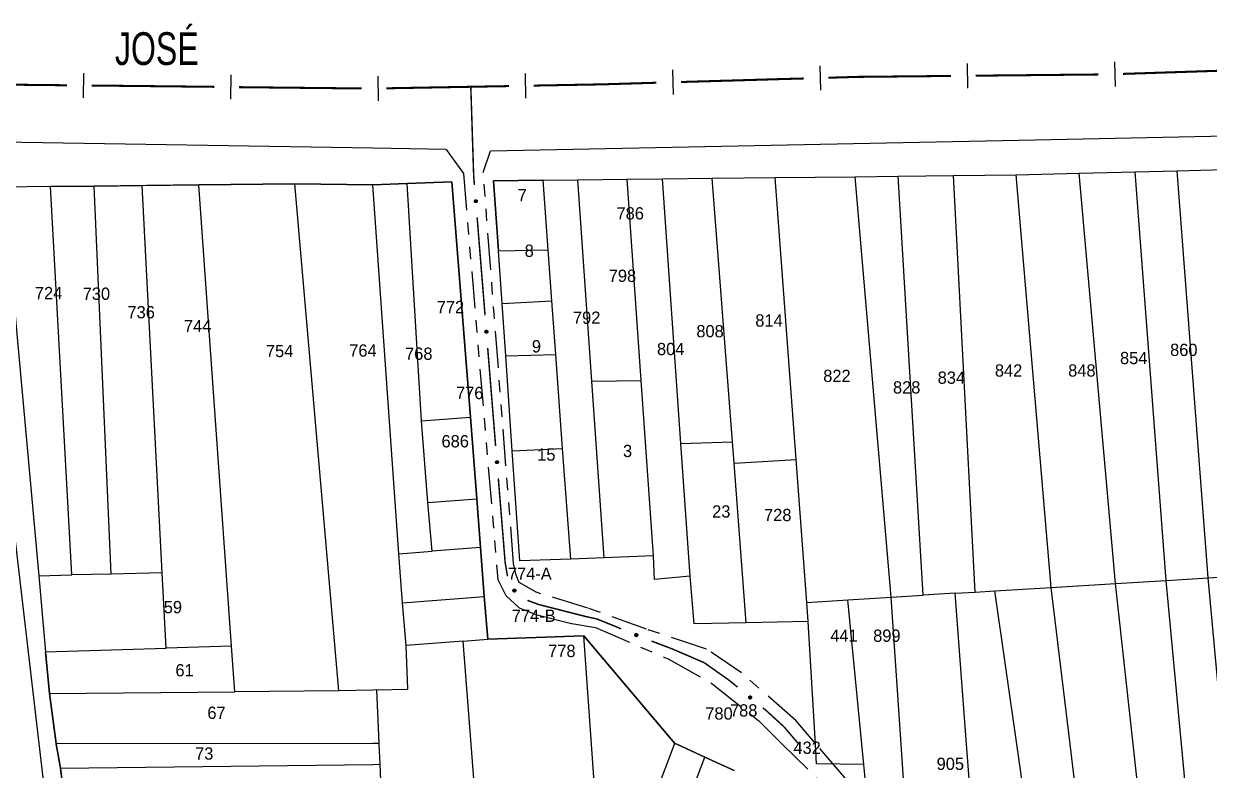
# Model space of a CAD drawing. Extents: x 203851 to 204958, y 4839055 to 4839989.
# Drawn here: x 204594.2 to 204739, y 4839894.2 to 4839985.5 of the extents above; entities that cross this region are included whole.
import ezdxf
from ezdxf.enums import TextEntityAlignment as Align

# ---------------------------------------------------------------- set-up
doc = ezdxf.new("R2010")
doc.units = 0
doc.header["$LTSCALE"] = 1.5
doc.header["$MEASUREMENT"] = 0
doc.linetypes.add('TRACO_25', pattern=[8, 3, -1, 1, -1, 1, -1])
for name, color, linetype in [('CD_MALHA_LOTES', 7, 'CONTINUOUS'), ('LM-LIM-SETORES-BAIRROS', 250, 'CONTINUOUS'), ('RU-QUADRA', 210, 'CONTINUOUS'), ('SV-EIXO-RUA-N-PAV', 6, 'CONTINUOUS'), ('SV-RUA-NAO-PAV', 7, 'CONTINUOUS'), ('SV-RUA-PAVIM', 7, 'CONTINUOUS'), ('SV-TXT-RUA-PAV', 7, 'CONTINUOUS'), ('Th_NmrPort', 1, 'CONTINUOUS')]:
    doc.layers.add(name, color=color, linetype=linetype)
doc.styles.add('ARIAL', font='ARIAL.SHX')

msp = doc.modelspace()

# ---------------------------------------------------------------- linework, layer by layer
at = {"layer": 'CD_MALHA_LOTES', "linetype": 'Continuous', "flags": 128}
for points in [[(204661.89, 4839966.4), (204667.9, 4839966.47)], [(204667.9, 4839966.47), (204672.21, 4839966.52)], [(204669.61, 4839941.89), (204667.9, 4839966.47)], [(204672.21, 4839966.52), (204678.28, 4839966.58)], [(204674.46, 4839934.19), (204672.21, 4839966.52)], [(204678.28, 4839966.58), (204685.98, 4839966.67)], [(204680.75, 4839934.39), (204678.28, 4839966.58)], [(204685.98, 4839966.67), (204695.75, 4839966.78)], [(204688.55, 4839932.23), (204685.98, 4839966.67)], [(204695.75, 4839966.78), (204700.99, 4839966.84)], [(204700.14, 4839915.41), (204695.75, 4839966.78)], [(204700.99, 4839966.84), (204707.76, 4839966.92)], [(204704.07, 4839915.63), (204700.99, 4839966.84)], [(204707.76, 4839966.92), (204715.42, 4839967.01)], [(204710.42, 4839916.02), (204707.76, 4839966.92)], [(204715.42, 4839967.01), (204723.11, 4839967.2)], [(204719.71, 4839916.59), (204715.42, 4839967.01)], [(204723.11, 4839967.2), (204729.95, 4839967.37)], [(204727.56, 4839917.08), (204723.11, 4839967.2)], [(204729.95, 4839967.37), (204735.09, 4839967.5)], [(204733.75, 4839917.45), (204729.95, 4839967.37)], [(204735.09, 4839967.5), (204740.88, 4839967.65)], [(204738.88, 4839917.77), (204735.09, 4839967.5)], [(204597.45, 4839965.57), (204591.71, 4839965.5), (204596.02, 4839918.01)], [(204597.45, 4839965.57), (204602.79, 4839965.63)], [(204600.07, 4839918.11), (204597.45, 4839965.57)], [(204602.79, 4839965.63), (204608.65, 4839965.69)], [(204604.87, 4839918.22), (204602.79, 4839965.63)], [(204608.65, 4839965.69), (204615.57, 4839965.77)], [(204611.1, 4839918.36), (204608.65, 4839965.69)], [(204615.57, 4839965.77), (204627.3, 4839965.9)], [(204619.56, 4839909.42), (204615.57, 4839965.77)], [(204632.66, 4839903.96), (204627.3, 4839965.9)], [(204627.3, 4839965.9), (204636.83, 4839965.8)], [(204636.83, 4839965.8), (204636.84, 4839965.8)], [(204636.84, 4839965.8), (204641.01, 4839965.94)], [(204640.01, 4839920.7), (204636.84, 4839965.8)], [(204641.01, 4839965.94), (204646.48, 4839966.14)], [(204642.79, 4839936.95), (204641.01, 4839965.94)], [(204646.48, 4839966.14), (204648.77, 4839937.4)], [(204657.64, 4839966.35), (204651.59, 4839966.28)], [(204651.59, 4839966.28), (204652.18, 4839957.72)], [(204657.64, 4839966.35), (204661.89, 4839966.4)], [(204658.25, 4839957.85), (204657.64, 4839966.35)], [(204663.59, 4839941.78), (204661.89, 4839966.4)], [(204652.18, 4839957.72), (204658.25, 4839957.85)], [(204658.71, 4839951.62), (204658.25, 4839957.85)], [(204652.62, 4839951.27), (204652.18, 4839957.72)], [(204652.62, 4839951.27), (204658.71, 4839951.62)], [(204653.06, 4839944.87), (204652.62, 4839951.27)], [(204659.19, 4839945.07), (204658.71, 4839951.62)], [(204653.06, 4839944.87), (204659.19, 4839945.07)], [(204653.86, 4839933.27), (204653.06, 4839944.87)], [(204660.02, 4839933.58), (204659.19, 4839945.07)], [(204663.59, 4839941.78), (204669.61, 4839941.89)], [(204671.1, 4839920.43), (204669.61, 4839941.89)], [(204665.08, 4839920.2), (204663.59, 4839941.78)], [(204642.79, 4839936.95), (204648.77, 4839937.4)], [(204643.53, 4839926.98), (204642.79, 4839936.95)], [(204648.77, 4839937.4), (204649.52, 4839927.43)], [(204653.86, 4839933.27), (204660.02, 4839933.58)], [(204654.78, 4839919.83), (204653.86, 4839933.27)], [(204661.01, 4839920.05), (204660.02, 4839933.58)], [(204674.46, 4839934.19), (204680.75, 4839934.39)], [(204675.59, 4839917.97), (204674.46, 4839934.19)], [(204680.95, 4839931.78), (204680.75, 4839934.39)], [(204680.95, 4839931.78), (204688.55, 4839932.23)], [(204682.44, 4839912.28), (204680.95, 4839931.78)], [(204689.86, 4839914.76), (204688.55, 4839932.23)], [(204643.53, 4839926.98), (204649.52, 4839927.43)], [(204649.52, 4839927.43), (204649.98, 4839921.45)], [(204644.06, 4839921), (204643.53, 4839926.98)], [(204640.01, 4839920.7), (204644.06, 4839921)], [(204640.47, 4839914.71), (204640.01, 4839920.7)], [(204649.98, 4839921.45), (204644.06, 4839921)], [(204649.98, 4839921.45), (204650.45, 4839915.47)], [(204665.08, 4839920.2), (204661.01, 4839920.05)], [(204671.1, 4839920.43), (204665.08, 4839920.2)], [(204671.24, 4839917.55), (204671.1, 4839920.43)], [(204661.01, 4839920.05), (204654.78, 4839919.83)], [(204596.02, 4839918.01), (204600.07, 4839918.11)], [(204596.02, 4839918.01), (204596.86, 4839908.73)], [(204604.87, 4839918.22), (204600.07, 4839918.11)], [(204611.1, 4839918.36), (204604.87, 4839918.22)], [(204611.58, 4839909.18), (204611.1, 4839918.36)], [(204675.59, 4839917.97), (204671.24, 4839917.55)], [(204676.1, 4839912.14), (204675.59, 4839917.97)], [(204727.56, 4839917.08), (204733.75, 4839917.45)], [(204733.75, 4839917.45), (204738.88, 4839917.77)], [(204735.62, 4839897.42), (204733.75, 4839917.45)], [(204738.88, 4839917.77), (204744.68, 4839918.13)], [(204740.73, 4839897.42), (204738.88, 4839917.77)], [(204707.97, 4839915.87), (204704.07, 4839915.63)], [(204707.97, 4839915.87), (204710.42, 4839916.02)], [(204709.36, 4839897.42), (204707.97, 4839915.87)], [(204710.42, 4839916.02), (204712.81, 4839916.17)], [(204712.81, 4839916.17), (204719.71, 4839916.59)], [(204715.49, 4839897.42), (204712.81, 4839916.17)], [(204719.71, 4839916.59), (204727.56, 4839917.08)], [(204722, 4839897.42), (204719.71, 4839916.59)], [(204729.72, 4839897.42), (204727.56, 4839917.08)], [(204640.47, 4839914.71), (204650.45, 4839915.47)], [(204640.89, 4839909.49), (204640.47, 4839914.71)], [(204650.45, 4839915.47), (204650.86, 4839910.25)], [(204689.86, 4839914.76), (204694.86, 4839915.07)], [(204689.99, 4839912.44), (204689.86, 4839914.76)], [(204694.86, 4839915.07), (204700.14, 4839915.41)], [(204696.57, 4839897.42), (204694.86, 4839915.07)], [(204700.14, 4839915.41), (204704.07, 4839915.63)], [(204701.36, 4839897.42), (204700.14, 4839915.41)], [(204682.44, 4839912.28), (204676.1, 4839912.14)], [(204689.99, 4839912.44), (204682.44, 4839912.28)], [(204690.89, 4839897.42), (204689.99, 4839912.44)], [(204647.87, 4839910.02), (204640.89, 4839909.49)], [(204647.87, 4839910.02), (204650.86, 4839910.25)], [(204648.84, 4839897.42), (204647.87, 4839910.02)], [(204650.86, 4839910.25), (204662.6, 4839910.69)], [(204663.54, 4839897.42), (204662.6, 4839910.69)], [(204662.6, 4839910.69), (204673.72, 4839897.53)], [(204596.86, 4839908.73), (204611.58, 4839909.18)], [(204597.32, 4839903.63), (204596.86, 4839908.73)], [(204619.56, 4839909.42), (204611.58, 4839909.18)], [(204619.96, 4839903.84), (204619.56, 4839909.42)], [(204641.12, 4839904.15), (204640.89, 4839909.49)], [(204597.32, 4839903.63), (204619.96, 4839903.84)], [(204598.14, 4839897.53), (204597.32, 4839903.63)], [(204632.66, 4839903.96), (204619.96, 4839903.84)], [(204636.83, 4839904.05), (204632.66, 4839903.96)], [(204637.34, 4839904.06), (204636.83, 4839904.05)], [(204637.34, 4839904.06), (204641.12, 4839904.15)], [(204637.61, 4839897.56), (204637.34, 4839904.06)], [(204598.14, 4839897.53), (204636.83, 4839897.56)], [(204598.16, 4839897.42), (204598.14, 4839897.53)], [(204598.66, 4839894.51), (204598.16, 4839897.42)], [(204636.83, 4839897.56), (204637.61, 4839897.56)], [(204637.62, 4839897.42), (204637.61, 4839897.56)], [(204637.72, 4839894.97), (204637.62, 4839897.42)], [(204649.66, 4839886.81), (204648.84, 4839897.42)], [(204665.11, 4839874.84), (204663.54, 4839897.42)], [(204665.11, 4839874.84), (204673.68, 4839897.42)], [(204673.68, 4839897.42), (204673.72, 4839897.53)], [(204673.72, 4839897.53), (204673.97, 4839897.42)], [(204673.97, 4839897.42), (204677.37, 4839895.86)], [(204691.03, 4839895.01), (204690.89, 4839897.42)], [(204696.81, 4839894.96), (204696.57, 4839897.42)], [(204701.99, 4839888.21), (204701.36, 4839897.42)], [(204710.44, 4839883.18), (204709.36, 4839897.42)], [(204720.68, 4839861.02), (204715.49, 4839897.42)], [(204726.32, 4839861.3), (204722, 4839897.42)], [(204733.67, 4839861.5), (204729.72, 4839897.42)], [(204738.95, 4839861.85), (204735.62, 4839897.42)], [(204669.39, 4839874.8), (204677.37, 4839895.86)], [(204677.37, 4839895.86), (204680.98, 4839894.22)], [(204598.66, 4839894.51), (204636.83, 4839894.96)], [(204599.18, 4839890.56), (204598.66, 4839894.51)], [(204636.83, 4839894.96), (204637.72, 4839894.97)], [(204637.88, 4839890.94), (204637.72, 4839894.97)], [(204696.81, 4839894.96), (204691.03, 4839895.01)], [(204697.47, 4839888.18), (204696.81, 4839894.96)]]:
    msp.add_lwpolyline(points, dxfattribs=at)
at = {"layer": 'LM-LIM-SETORES-BAIRROS'}
for points in [[(204673.42, 4839979.82), (204673.51, 4839976.82)], [(204691.42, 4839980.34), (204691.5, 4839977.34)], [(204709.44, 4839980.61), (204709.47, 4839977.61)], [(204727.41, 4839980.8), (204727.5, 4839977.8)], [(204601.49, 4839979.43), (204601.46, 4839976.43)], [(204619.49, 4839979.24), (204619.46, 4839976.24)], [(204637.45, 4839979.06), (204637.5, 4839976.06)], [(204655.44, 4839979.39), (204655.5, 4839976.39)]]:
    msp.add_lwpolyline(points, dxfattribs=at)
at = {"layer": 'LM-LIM-SETORES-BAIRROS', "const_width": 0.25}
for points in [[(204743.45, 4839979.83), (204728.45, 4839979.34)], [(204599.48, 4839977.95), (204584.48, 4839978.11)], [(204664.74, 4839978.06), (204656.47, 4839977.91)], [(204665.47, 4839978.08), (204664.74, 4839978.06)], [(204671.47, 4839978.26), (204665.47, 4839978.08)], [(204685.51, 4839978.67), (204674.47, 4839978.35)], [(204686.46, 4839978.7), (204685.51, 4839978.67)], [(204689.46, 4839978.78), (204686.46, 4839978.7)], [(204696.19, 4839978.98), (204692.46, 4839978.87)], [(204696.46, 4839978.98), (204696.19, 4839978.98)], [(204707.46, 4839979.09), (204696.46, 4839978.98)], [(204725.46, 4839979.27), (204710.46, 4839979.12)], [(204617.48, 4839977.76), (204602.48, 4839977.92)], [(204635.47, 4839977.56), (204620.48, 4839977.72)], [(204653.47, 4839977.85), (204638.47, 4839977.58)]]:
    msp.add_lwpolyline(points, dxfattribs=at)
at = {"layer": 'RU-QUADRA', "linetype": 'Continuous', "flags": 128}
for points in [[(204697.47, 4839888.18), (204696.81, 4839894.96), (204691.03, 4839895.01), (204690.89, 4839897.42), (204689.99, 4839912.44), (204682.44, 4839912.28), (204676.1, 4839912.14), (204675.59, 4839917.97), (204671.24, 4839917.55), (204671.1, 4839920.43), (204665.08, 4839920.2), (204661.01, 4839920.05), (204654.78, 4839919.83), (204653.86, 4839933.27), (204653.06, 4839944.87), (204652.62, 4839951.27), (204652.18, 4839957.72), (204651.59, 4839966.28), (204657.64, 4839966.35), (204661.89, 4839966.4), (204667.9, 4839966.47), (204672.21, 4839966.52), (204678.28, 4839966.58), (204685.98, 4839966.67), (204695.75, 4839966.78), (204700.99, 4839966.84), (204707.76, 4839966.92), (204715.42, 4839967.01), (204723.11, 4839967.2), (204729.95, 4839967.37), (204735.09, 4839967.5), (204740.88, 4839967.65)], [(204680.98, 4839894.22), (204677.37, 4839895.86), (204673.97, 4839897.42), (204673.72, 4839897.53), (204662.6, 4839910.69), (204650.86, 4839910.25), (204650.45, 4839915.47), (204649.98, 4839921.45), (204649.52, 4839927.43), (204648.77, 4839937.4), (204646.48, 4839966.14), (204641.01, 4839965.94), (204636.84, 4839965.8), (204636.83, 4839965.8), (204627.3, 4839965.9), (204615.57, 4839965.77), (204602.79, 4839965.63), (204597.45, 4839965.57), (204591.71, 4839965.5), (204596.02, 4839918.01), (204596.86, 4839908.73), (204597.32, 4839903.63), (204598.14, 4839897.53), (204598.16, 4839897.42), (204598.66, 4839894.51), (204599.18, 4839890.56)]]:
    msp.add_lwpolyline(points, dxfattribs=at)
at = {"layer": 'SV-EIXO-RUA-N-PAV', "const_width": 0.18}
for points in [[(204648.8, 4839977.77), (204649.12, 4839967.77)], [(204649.12, 4839967.77), (204649.15, 4839966.92)], [(204649.15, 4839966.92), (204649.24, 4839965.78)], [(204649.57, 4839961.79), (204650.54, 4839949.83)], [(204650.86, 4839945.84), (204651.83, 4839933.88)], [(204652.16, 4839929.9), (204652.97, 4839919.93)], [(204652.97, 4839919.93), (204652.99, 4839919.64)], [(204652.99, 4839919.64), (204653.28, 4839917.96)], [(204655.71, 4839915.01), (204656.65, 4839914.66)], [(204656.65, 4839914.66), (204657, 4839914.52)], [(204657, 4839914.52), (204662.45, 4839913.13)], [(204662.45, 4839913.13), (204662.97, 4839913)], [(204662.97, 4839913), (204663.42, 4839912.9)], [(204663.42, 4839912.9), (204664.21, 4839912.73)], [(204664.21, 4839912.73), (204667.17, 4839911.53)], [(204670.88, 4839910.03), (204672.75, 4839909.32)], [(204672.75, 4839909.32), (204673.39, 4839909.08)], [(204673.39, 4839909.08), (204676.43, 4839907.77)], [(204676.43, 4839907.77), (204677.31, 4839907.39)], [(204677.31, 4839907.39), (204679.8, 4839905.63)], [(204679.8, 4839905.63), (204680.34, 4839905.25)], [(204680.34, 4839905.25), (204681.37, 4839904.41)], [(204684.47, 4839901.87), (204684.93, 4839901.5)], [(204684.93, 4839901.5), (204686.71, 4839899.87)], [(204686.71, 4839899.87), (204687.07, 4839899.54)], [(204687.07, 4839899.54), (204688.69, 4839897.63)], [(204688.69, 4839897.63), (204688.77, 4839897.54)]]:
    msp.add_lwpolyline(points, dxfattribs=at)
at = {"layer": 'SV-EIXO-RUA-N-PAV'}
for points in [[(204649.5, 4839963.94), (204649.54, 4839963.91), (204649.57, 4839963.87), (204649.58, 4839963.84), (204649.58, 4839963.8), (204649.58, 4839963.77), (204649.58, 4839963.73), (204649.56, 4839963.69), (204649.53, 4839963.66), (204649.49, 4839963.63), (204649.46, 4839963.62), (204649.42, 4839963.61), (204649.39, 4839963.61), (204649.35, 4839963.62), (204649.31, 4839963.64), (204649.28, 4839963.67), (204649.25, 4839963.7), (204649.24, 4839963.74), (204649.23, 4839963.77), (204649.23, 4839963.81), (204649.24, 4839963.84), (204649.26, 4839963.88), (204649.29, 4839963.92), (204649.32, 4839963.95), (204649.36, 4839963.96), (204649.39, 4839963.96), (204649.43, 4839963.96), (204649.46, 4839963.96), (204649.5, 4839963.94)], [(204650.8, 4839947.99), (204650.84, 4839947.96), (204650.86, 4839947.92), (204650.88, 4839947.89), (204650.88, 4839947.85), (204650.88, 4839947.82), (204650.87, 4839947.78), (204650.85, 4839947.75), (204650.82, 4839947.71), (204650.79, 4839947.68), (204650.75, 4839947.67), (204650.72, 4839947.66), (204650.68, 4839947.66), (204650.65, 4839947.67), (204650.61, 4839947.69), (204650.57, 4839947.72), (204650.55, 4839947.76), (204650.53, 4839947.79), (204650.53, 4839947.83), (204650.53, 4839947.86), (204650.54, 4839947.9), (204650.55, 4839947.94), (204650.59, 4839947.97), (204650.62, 4839948), (204650.65, 4839948.01), (204650.69, 4839948.02), (204650.72, 4839948.02), (204650.76, 4839948.01), (204650.8, 4839947.99)], [(204652.09, 4839932.04), (204652.13, 4839932.01), (204652.16, 4839931.98), (204652.17, 4839931.94), (204652.17, 4839931.91), (204652.17, 4839931.87), (204652.17, 4839931.84), (204652.15, 4839931.8), (204652.12, 4839931.76), (204652.08, 4839931.74), (204652.05, 4839931.72), (204652.01, 4839931.72), (204651.98, 4839931.72), (204651.94, 4839931.73), (204651.9, 4839931.74), (204651.87, 4839931.78), (204651.84, 4839931.81), (204651.83, 4839931.84), (204651.82, 4839931.88), (204651.82, 4839931.92), (204651.83, 4839931.95), (204651.85, 4839931.99), (204651.88, 4839932.02), (204651.91, 4839932.05), (204651.95, 4839932.06), (204651.98, 4839932.07), (204652.02, 4839932.07), (204652.06, 4839932.06), (204652.09, 4839932.04)], [(204654.08, 4839916.38), (204654.13, 4839916.38), (204654.18, 4839916.38), (204654.21, 4839916.36), (204654.24, 4839916.34), (204654.26, 4839916.32), (204654.28, 4839916.29), (204654.3, 4839916.25), (204654.3, 4839916.2), (204654.29, 4839916.15), (204654.28, 4839916.12), (204654.26, 4839916.09), (204654.23, 4839916.07), (204654.2, 4839916.05), (204654.16, 4839916.03), (204654.11, 4839916.03), (204654.07, 4839916.03), (204654.04, 4839916.05), (204654.01, 4839916.07), (204653.98, 4839916.1), (204653.97, 4839916.13), (204653.95, 4839916.17), (204653.95, 4839916.21), (204653.95, 4839916.26), (204653.97, 4839916.29), (204653.99, 4839916.32), (204654.01, 4839916.34), (204654.04, 4839916.36), (204654.08, 4839916.38)], [(204668.93, 4839910.93), (204668.97, 4839910.95), (204669.02, 4839910.95), (204669.05, 4839910.95), (204669.08, 4839910.94), (204669.12, 4839910.92), (204669.14, 4839910.9), (204669.17, 4839910.87), (204669.19, 4839910.82), (204669.19, 4839910.78), (204669.19, 4839910.74), (204669.18, 4839910.71), (204669.17, 4839910.68), (204669.14, 4839910.65), (204669.11, 4839910.62), (204669.06, 4839910.6), (204669.02, 4839910.6), (204668.99, 4839910.6), (204668.95, 4839910.61), (204668.92, 4839910.63), (204668.89, 4839910.65), (204668.87, 4839910.68), (204668.85, 4839910.73), (204668.84, 4839910.77), (204668.84, 4839910.81), (204668.86, 4839910.84), (204668.87, 4839910.87), (204668.89, 4839910.9), (204668.93, 4839910.93)], [(204682.88, 4839903.32), (204682.93, 4839903.32), (204682.97, 4839903.32), (204683.01, 4839903.3), (204683.03, 4839903.28), (204683.06, 4839903.26), (204683.08, 4839903.23), (204683.09, 4839903.19), (204683.1, 4839903.14), (204683.09, 4839903.1), (204683.08, 4839903.06), (204683.06, 4839903.03), (204683.04, 4839903.01), (204683, 4839902.99), (204682.96, 4839902.97), (204682.92, 4839902.97), (204682.87, 4839902.97), (204682.84, 4839902.99), (204682.81, 4839903.01), (204682.79, 4839903.03), (204682.77, 4839903.06), (204682.75, 4839903.1), (204682.75, 4839903.15), (204682.75, 4839903.19), (204682.77, 4839903.23), (204682.79, 4839903.26), (204682.81, 4839903.28), (204682.84, 4839903.3), (204682.88, 4839903.32)]]:
    msp.add_lwpolyline(points, close=True, dxfattribs=at)
for points in [[(204649.23, 4839963.81), (204649.25, 4839963.7)], [(204649.24, 4839963.84), (204649.28, 4839963.67)], [(204649.24, 4839963.82), (204649.26, 4839963.69)], [(204649.25, 4839963.86), (204649.29, 4839963.66)], [(204649.26, 4839963.88), (204649.31, 4839963.64)], [(204649.28, 4839963.9), (204649.33, 4839963.63)], [(204649.29, 4839963.92), (204649.35, 4839963.62)], [(204649.31, 4839963.93), (204649.37, 4839963.62)], [(204649.32, 4839963.95), (204649.39, 4839963.61)], [(204649.34, 4839963.95), (204649.4, 4839963.61)], [(204649.36, 4839963.96), (204649.42, 4839963.61)], [(204649.38, 4839963.96), (204649.44, 4839963.61)], [(204649.39, 4839963.96), (204649.46, 4839963.62)], [(204649.41, 4839963.96), (204649.47, 4839963.63)], [(204649.43, 4839963.96), (204649.49, 4839963.63)], [(204649.45, 4839963.96), (204649.51, 4839963.65)], [(204649.46, 4839963.96), (204649.53, 4839963.66)], [(204649.48, 4839963.95), (204649.54, 4839963.68)], [(204649.5, 4839963.94), (204649.56, 4839963.69)], [(204649.52, 4839963.92), (204649.57, 4839963.72)], [(204649.54, 4839963.91), (204649.58, 4839963.73)], [(204649.56, 4839963.89), (204649.58, 4839963.76)], [(204649.57, 4839963.87), (204649.58, 4839963.77)], [(204650.53, 4839947.88), (204650.56, 4839947.75)], [(204650.53, 4839947.86), (204650.55, 4839947.76)], [(204650.54, 4839947.9), (204650.57, 4839947.72)], [(204650.55, 4839947.94), (204650.61, 4839947.69)], [(204650.55, 4839947.91), (204650.59, 4839947.71)], [(204650.57, 4839947.95), (204650.63, 4839947.68)], [(204650.59, 4839947.97), (204650.65, 4839947.67)], [(204650.6, 4839947.98), (204650.66, 4839947.67)], [(204650.62, 4839948), (204650.68, 4839947.66)], [(204650.64, 4839948), (204650.7, 4839947.67)], [(204650.65, 4839948.01), (204650.72, 4839947.66)], [(204650.67, 4839948.01), (204650.73, 4839947.67)], [(204650.69, 4839948.02), (204650.75, 4839947.67)], [(204650.71, 4839948.01), (204650.77, 4839947.68)], [(204650.72, 4839948.02), (204650.79, 4839947.68)], [(204650.74, 4839948.01), (204650.8, 4839947.7)], [(204650.76, 4839948.01), (204650.82, 4839947.71)], [(204650.78, 4839948), (204650.84, 4839947.73)], [(204650.8, 4839947.99), (204650.85, 4839947.75)], [(204650.82, 4839947.97), (204650.86, 4839947.77)], [(204650.84, 4839947.96), (204650.87, 4839947.78)], [(204650.85, 4839947.94), (204650.87, 4839947.81)], [(204650.86, 4839947.92), (204650.88, 4839947.82)], [(204651.82, 4839931.92), (204651.84, 4839931.81)], [(204651.83, 4839931.95), (204651.87, 4839931.78)], [(204651.83, 4839931.93), (204651.85, 4839931.8)], [(204651.84, 4839931.96), (204651.88, 4839931.77)], [(204651.85, 4839931.99), (204651.9, 4839931.74)], [(204651.87, 4839932), (204651.92, 4839931.74)], [(204651.88, 4839932.02), (204651.94, 4839931.73)], [(204651.9, 4839932.04), (204651.96, 4839931.73)], [(204651.91, 4839932.05), (204651.98, 4839931.72)], [(204651.93, 4839932.05), (204651.99, 4839931.72)], [(204651.95, 4839932.06), (204652.01, 4839931.72)], [(204651.97, 4839932.06), (204652.03, 4839931.72)], [(204651.98, 4839932.07), (204652.05, 4839931.72)], [(204652, 4839932.06), (204652.07, 4839931.73)], [(204652.02, 4839932.07), (204652.08, 4839931.74)], [(204652.04, 4839932.06), (204652.1, 4839931.75)], [(204652.06, 4839932.06), (204652.12, 4839931.76)], [(204652.07, 4839932.05), (204652.13, 4839931.78)], [(204652.09, 4839932.04), (204652.15, 4839931.8)], [(204652.11, 4839932.02), (204652.16, 4839931.82)], [(204652.13, 4839932.01), (204652.17, 4839931.84)], [(204652.15, 4839931.99), (204652.17, 4839931.86)], [(204652.16, 4839931.98), (204652.17, 4839931.87)], [(204653.95, 4839916.26), (204654.23, 4839916.07)], [(204653.95, 4839916.23), (204654.21, 4839916.06)], [(204653.95, 4839916.21), (204654.2, 4839916.05)], [(204653.95, 4839916.19), (204654.18, 4839916.04)], [(204653.95, 4839916.17), (204654.16, 4839916.03)], [(204653.96, 4839916.27), (204654.24, 4839916.08)], [(204653.96, 4839916.14), (204654.13, 4839916.04)], [(204653.97, 4839916.29), (204654.26, 4839916.09)], [(204653.97, 4839916.13), (204654.11, 4839916.03)], [(204653.98, 4839916.3), (204654.27, 4839916.1)], [(204653.98, 4839916.11), (204654.09, 4839916.04)], [(204653.98, 4839916.1), (204654.07, 4839916.03)], [(204653.99, 4839916.32), (204654.28, 4839916.12)], [(204654, 4839916.33), (204654.28, 4839916.14)], [(204654.01, 4839916.34), (204654.29, 4839916.15)], [(204654.03, 4839916.35), (204654.29, 4839916.18)], [(204654.04, 4839916.36), (204654.3, 4839916.2)], [(204654.06, 4839916.37), (204654.29, 4839916.22)], [(204654.08, 4839916.38), (204654.3, 4839916.25)], [(204654.11, 4839916.38), (204654.28, 4839916.27)], [(204654.13, 4839916.38), (204654.28, 4839916.29)], [(204654.16, 4839916.38), (204654.26, 4839916.31)], [(204654.18, 4839916.38), (204654.26, 4839916.32)], [(204668.84, 4839910.81), (204669.18, 4839910.71)], [(204668.84, 4839910.79), (204669.17, 4839910.69)], [(204668.84, 4839910.77), (204669.17, 4839910.68)], [(204668.85, 4839910.82), (204669.19, 4839910.72)], [(204668.85, 4839910.75), (204669.15, 4839910.66)], [(204668.85, 4839910.73), (204669.14, 4839910.65)], [(204668.86, 4839910.84), (204669.19, 4839910.74)], [(204668.86, 4839910.71), (204669.12, 4839910.64)], [(204668.87, 4839910.87), (204669.19, 4839910.78)], [(204668.87, 4839910.86), (204669.19, 4839910.76)], [(204668.87, 4839910.68), (204669.11, 4839910.62)], [(204668.88, 4839910.67), (204669.08, 4839910.62)], [(204668.89, 4839910.9), (204669.19, 4839910.82)], [(204668.89, 4839910.89), (204669.19, 4839910.8)], [(204668.89, 4839910.65), (204669.06, 4839910.6)], [(204668.91, 4839910.91), (204669.18, 4839910.84)], [(204668.91, 4839910.64), (204669.04, 4839910.6)], [(204668.92, 4839910.63), (204669.02, 4839910.6)], [(204668.93, 4839910.93), (204669.17, 4839910.87)], [(204668.95, 4839910.94), (204669.15, 4839910.89)], [(204668.97, 4839910.95), (204669.14, 4839910.9)], [(204669, 4839910.95), (204669.12, 4839910.91)], [(204669.02, 4839910.95), (204669.12, 4839910.92)], [(204682.75, 4839903.19), (204683.04, 4839903.01)], [(204682.75, 4839903.17), (204683.02, 4839903)], [(204682.75, 4839903.15), (204683, 4839902.99)], [(204682.75, 4839903.13), (204682.98, 4839902.98)], [(204682.75, 4839903.1), (204682.96, 4839902.97)], [(204682.76, 4839903.21), (204683.05, 4839903.02)], [(204682.76, 4839903.08), (204682.93, 4839902.97)], [(204682.77, 4839903.23), (204683.06, 4839903.03)], [(204682.77, 4839903.06), (204682.92, 4839902.97)], [(204682.78, 4839903.24), (204683.07, 4839903.05)], [(204682.78, 4839903.05), (204682.89, 4839902.97)], [(204682.79, 4839903.26), (204683.08, 4839903.06)], [(204682.79, 4839903.03), (204682.87, 4839902.97)], [(204682.8, 4839903.27), (204683.08, 4839903.08)], [(204682.81, 4839903.28), (204683.09, 4839903.1)], [(204682.83, 4839903.29), (204683.09, 4839903.12)], [(204682.84, 4839903.3), (204683.1, 4839903.14)], [(204682.86, 4839903.31), (204683.09, 4839903.16)], [(204682.88, 4839903.32), (204683.09, 4839903.19)], [(204682.91, 4839903.32), (204683.08, 4839903.21)], [(204682.93, 4839903.32), (204683.08, 4839903.23)], [(204682.95, 4839903.32), (204683.06, 4839903.25)], [(204682.97, 4839903.32), (204683.06, 4839903.26)]]:
    msp.add_lwpolyline(points, dxfattribs=at)
at = {"layer": 'SV-RUA-NAO-PAV', "linetype": 'TRACO_25'}
for points in [[(204645.79, 4839970.11, 7.79), (204647.89, 4839967.17, 7.79), (204652.1, 4839917.56, 7.73), (204653.06, 4839915.62, 7.73), (204654.7, 4839914.1, 7.73), (204656.73, 4839913.27, 7.73), (204661.16, 4839912.16, 7.73), (204664.04, 4839911.68, 7.73), (204672.89, 4839907.85, 7.67), (204678.26, 4839904.84, 7.04), (204683.97, 4839900.3, 6.55), (204686.77, 4839897.53, 5.84)], [(204690.9, 4839897.53, 5.84), (204688.5, 4839900.31, 5.84), (204681.87, 4839906.15, 5.85), (204677.58, 4839909.06, 6.64), (204670.28, 4839911.48, 6.81), (204663.1, 4839914.07, 7.26), (204656.8, 4839915.99, 7.36), (204654.72, 4839917.19, 7.36), (204654.35, 4839918.09, 7.36), (204654.02, 4839919.49, 7.36), (204650.31, 4839967.31, 7.44), (204651.21, 4839969.92, 7.44)], [(204686.77, 4839897.53, 5.84), (204691.81, 4839892.52, 5.84), (204696.57, 4839886.79, 5.84), (204698.57, 4839887.67, 5.84), (204694.37, 4839893.49, 5.84), (204690.9, 4839897.53, 5.84)]]:
    msp.add_polyline3d(points, dxfattribs=at)
at = {"layer": 'SV-RUA-PAVIM', "linetype": 'Continuous'}
for points in [[(204651.21, 4839969.92, 8.15), (204717.73, 4839971.29, 6.01), (204770.41, 4839972.39, 4.68), (204825.71, 4839974.01, 4.68), (204855.12, 4839975, 4.64), (204860.99, 4839974.47, 4.65), (204866.91, 4839972.92, 4.69)], [(204591.44, 4839971, 9.5), (204589.4, 4839970.58, 9.56), (204588.33, 4839969.43, 9.56), (204588, 4839965.92, 9.83), (204596.02, 4839897.53, 7.2)], [(204636.84, 4839970.26, 9.5), (204591.44, 4839971, 9.5)], [(204645.79, 4839970.11, 8.15), (204636.84, 4839970.26, 9.5)], [(204596.02, 4839897.53, 7.2), (204597.16, 4839887.8, 7.2), (204603.64, 4839835.37, 7.06), (204603.88, 4839833.31, 7.06), (204604.06, 4839831.8, 7.06), (204604.77, 4839829.3, 6.9), (204605.24, 4839828.65, 6.88), (204606.48, 4839827.91, 6.85), (204608.02, 4839827.76, 6.85), (204630.39, 4839830.17, 5.65), (204636.83, 4839830.99, 5.65)]]:
    msp.add_polyline3d(points, dxfattribs=at)

# ---------------------------------------------------------------- texts
at = {"layer": 'SV-TXT-RUA-PAV', "style": 'ARIAL', "width": 0.7}
msp.add_text('JOSÉ', height=4, dxfattribs=at).set_placement((204605.33, 4839980.43))
at = {"layer": 'Th_NmrPort', "color": 1}
for s, p in [('7', (204654.52, 4839964.51)), ('786', (204666.6, 4839962.3)), ('8', (204655.38, 4839957.73)), ('798', (204665.65, 4839954.67)), ('724', (204595.55, 4839952.56)), ('730', (204601.39, 4839952.48)), ('736', (204606.86, 4839950.22)), ('772', (204644.64, 4839950.85)), ('744', (204613.76, 4839948.53)), ('792', (204661.28, 4839949.55)), ('814', (204683.55, 4839949.21)), ('808', (204676.35, 4839947.9)), ('754', (204623.77, 4839945.48)), ('764', (204633.95, 4839945.54)), ('9', (204656.26, 4839946.05)), ('804', (204671.54, 4839945.72)), ('860', (204734.22, 4839945.62)), ('768', (204640.77, 4839945.15)), ('854', (204728.1, 4839944.62)), ('842', (204712.82, 4839943.1)), ('848', (204721.77, 4839943.1)), ('822', (204691.85, 4839942.44)), ('834', (204705.83, 4839942.22)), ('776', (204646.99, 4839940.35)), ('828', (204700.37, 4839941.03)), ('686', (204645.22, 4839934.45)), ('15', (204656.91, 4839932.83)), ('3', (204667.39, 4839933.27)), ('23', (204678.28, 4839925.87)), ('728', (204684.62, 4839925.44)), ('774-A', (204653.33, 4839918.27)), ('59', (204611.29, 4839914.18)), ('774-B', (204653.81, 4839913.13)), ('441', (204692.71, 4839910.69)), ('899', (204697.95, 4839910.69)), ('778', (204658.25, 4839908.83)), ('61', (204612.72, 4839906.47)), ('67', (204616.62, 4839901.27)), ('780', (204677.44, 4839901.18)), ('788', (204680.46, 4839901.56)), ('73', (204615.12, 4839896.29)), ('432', (204688.21, 4839897)), ('905', (204705.7, 4839895.03))]:
    msp.add_text(s, height=1.5, dxfattribs=at).set_placement(p, align=Align.MIDDLE_LEFT)

doc.saveas('drawing.dxf')
